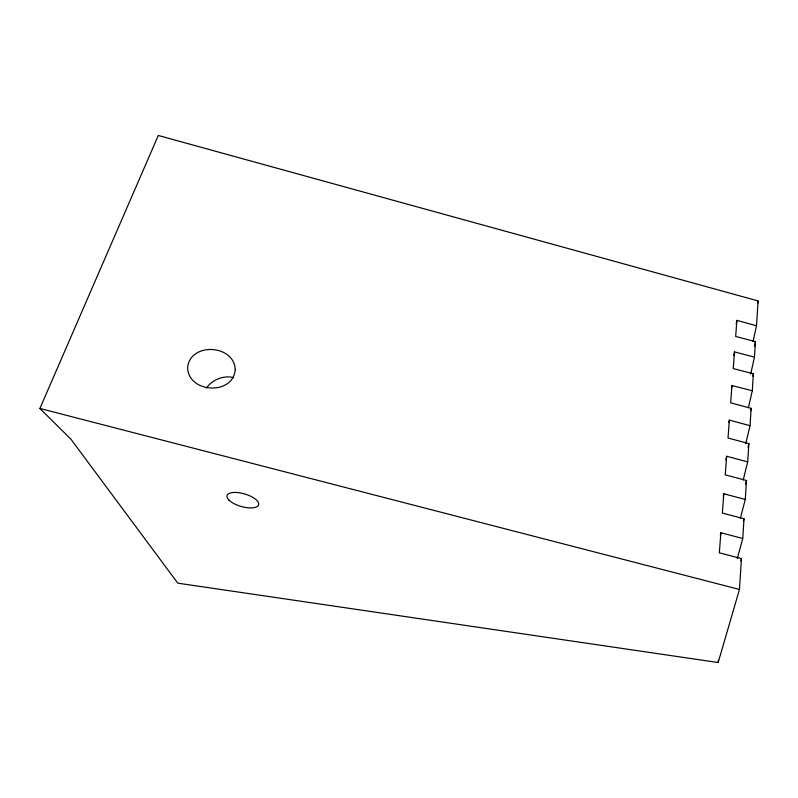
<?xml version="1.0" encoding="UTF-8"?>
<svg xmlns="http://www.w3.org/2000/svg" width="798" height="798" viewBox="0 0 798 798"><rect width="100%" height="100%" fill="white"/><g stroke="black" fill="none" stroke-linecap="round" stroke-linejoin="round"><path stroke-width="1.2" d="M753.083 341.494L756.494 325.754L758.1 300.936L158.303 135.47L39.9 408.456L70.912 439.189L177.784 583.158L718.17 662.53L739.457 589.453L741.452 558.57L719.347 552.815L720.863 532.755L742.748 538.48L737.272 558.66M742.748 538.48L744.025 518.78L722.35 513.084L723.806 493.782L745.272 499.448L740.345 518.491M745.272 499.448L746.499 480.486L725.232 474.85L726.639 456.266L747.696 461.872L743.217 479.957M747.696 461.872L748.883 443.608L728.015 438.022L729.362 420.117L750.04 425.673L745.741 443.678M750.04 425.673L751.157 408.347L730.669 402.82L731.975 385.554L752.295 390.771L748.404 407.668M752.295 390.771L753.392 373.783L733.252 368.596L734.509 351.928L754.469 357.095L750.689 374.053M754.469 357.095L755.467 341.614L735.676 336.477L736.893 320.377L756.494 325.754M718.17 662.53L718.34 660.126M736.195 324.048L736.893 320.377M733.791 355.599L734.509 351.928M731.487 387.988L731.975 385.554M728.863 422.541L729.362 420.117M757.581 303.37L758.1 300.936M725.851 459.917L726.639 456.266M754.409 346.462L755.467 341.614M723.267 496.186L723.806 493.782M752.843 376.197L753.392 373.783M720.295 535.179L720.863 532.755M750.599 410.751L751.157 408.347M748.005 447.189L748.883 443.608M745.591 484.087L746.499 480.486M743.387 521.174L744.025 518.78M740.783 560.954L741.452 558.57M39.9 408.456L739.457 589.453M206.433 388.117A21.975 17.506 -23.7 0 1 233.644 377.604M235.25 369.614C233.275 395.678 188.069 393.205 187.62 367.559C190.104 341.963 234.293 344.407 235.25 369.614M228.787 499.927L227.34 497.942A16.469 6.494 16.2 0 1 246.143 494.401A16.469 6.494 16.2 0 1 255.56 507.289A16.469 6.494 16.2 0 1 228.787 499.927"/></g></svg>
